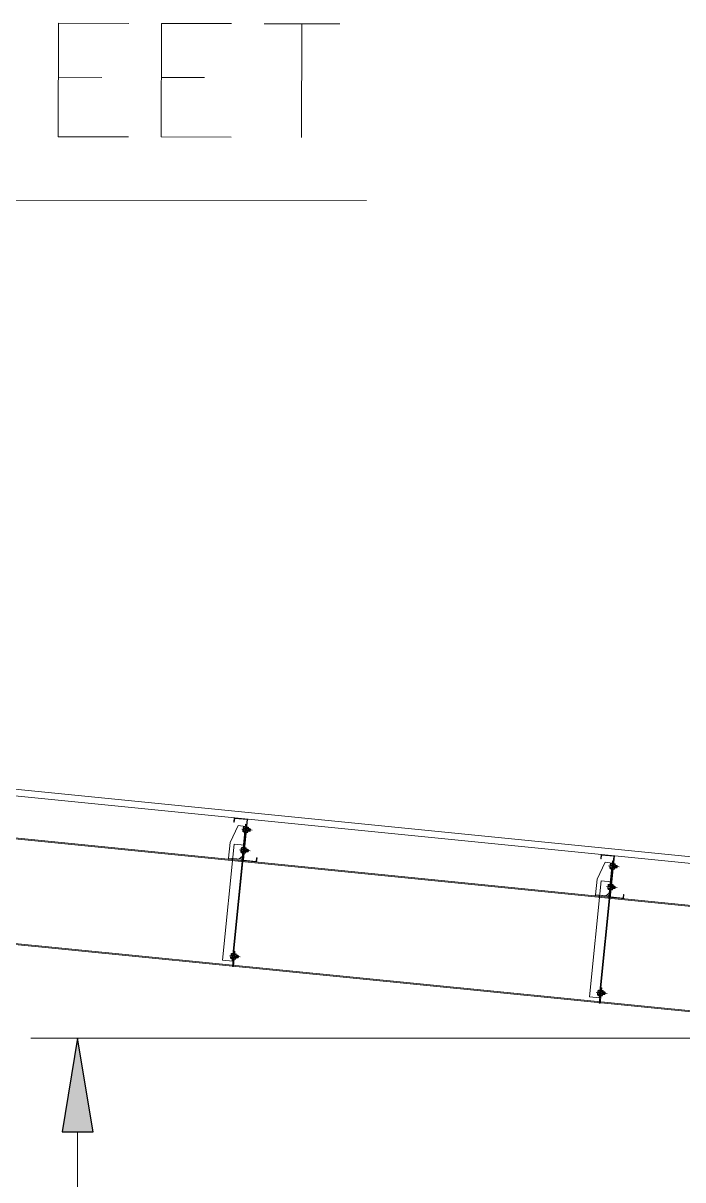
# Model space of a CAD drawing. Header units: millimetres. Extents: x 656141 to 1304589, y -54663 to 110742.
# Drawn here: x 1169839.9 to 1169844.84, y -13892.92 to -13884.24 of the extents above; entities that cross this region are included whole.
import ezdxf

# ---------------------------------------------------------------- set-up
doc = ezdxf.new("R2010")
doc.units = ezdxf.units.MM
doc.header["$LTSCALE"] = 0.35
doc.header["$MEASUREMENT"] = 0
doc.linetypes.add('CONTIN', pattern=[0, 0, 0])
doc.layers.get('0').update_dxf_attribs({"linetype": 'CONTIN'})

msp = doc.modelspace()

# ---------------------------------------------------------------- hatches: boundary and pattern name
msp.add_hatch(color=3).paths.add_polyline_path([(1169840.1893, -13892.5542), (1169840.4228, -13892.5542), (1169840.3061, -13891.8538)])

# ---------------------------------------------------------------- linework, layer by layer
at = {"color": 2, "linetype": 'Continuous', "lineweight": 15}
for p, q in [((1169841.7044, -13884.2456), (1169842.2721, -13884.2473)), ((1169841.9883, -13884.2464), (1169841.9857, -13885.098)), ((1169840.1623, -13884.6465), (1169840.4867, -13884.6475)), ((1169840.9328, -13884.6488), (1169841.2571, -13884.6498)), ((1169840.161, -13885.0926), (1169840.6881, -13885.0941)), ((1169840.9314, -13885.0949), (1169841.4586, -13885.0964))]:
    msp.add_line(p, q, dxfattribs=at)
at = {"color": 3, "linetype": 'Continuous', "lineweight": 5}
for p, q in [((1169834.2773, -13885.5697), (1169842.4726, -13885.5699)), ((1169846.3707, -13891.854), (1169839.9558, -13891.8538)), ((1169840.3057, -13902.2132), (1169840.3061, -13892.5542))]:
    msp.add_line(p, q, dxfattribs=at)
at = {"color": 5, "linetype": 'Continuous', "lineweight": 5}
for p, q in [((1169808.2556, -13886.8288), (1169848.0503, -13890.8082)), ((1169808.2946, -13886.8828), (1169848.0453, -13890.8578))]:
    msp.add_line(p, q, dxfattribs=at)
at = {"color": 1, "linetype": 'Continuous', "lineweight": 5}
for p, q in [((1169809.4277, -13888.1097), (1169846.896, -13891.8462)), ((1169835.603, -13889.9344), (1169846.5569, -13891.0298))]:
    msp.add_line(p, q, dxfattribs=at)
at = {"color": 7, "linetype": 'Continuous', "lineweight": 5}
for p, q in [((1169809.4277, -13888.1175), (1169846.896, -13891.854)), ((1169835.6081, -13889.9271), (1169846.5539, -13891.0217)), ((1169841.5484, -13890.529), (1169841.5802, -13890.2113)), ((1169844.2995, -13890.8041), (1169844.3313, -13890.4864))]:
    msp.add_line(p, q, dxfattribs=at)
at = {"color": 7, "linetype": 'Continuous', "lineweight": 25}
for p, q in [((1169841.5478, -13890.3004), (1169841.5506, -13890.2725)), ((1169841.5506, -13890.2773), (1169841.5526, -13890.268)), ((1169841.5526, -13890.2691), (1169841.5635, -13890.268)), ((1169841.5743, -13890.2713), (1169841.5851, -13890.2702)), ((1169841.5834, -13890.304), (1169841.5862, -13890.2761)), ((1169841.5842, -13890.2806), (1169841.5862, -13890.2713)), ((1169841.5478, -13890.3052), (1169841.5498, -13890.2959)), ((1169841.5489, -13890.3063), (1169841.5598, -13890.3052)), ((1169841.5492, -13890.2959), (1169841.5517, -13890.2773)), ((1169841.5498, -13890.2992), (1169841.5823, -13890.2959)), ((1169841.5517, -13890.2806), (1169841.5842, -13890.2773)), ((1169841.5706, -13890.3085), (1169841.5814, -13890.3074)), ((1169841.5814, -13890.3085), (1169841.5834, -13890.2992)), ((1169841.5823, -13890.2992), (1169841.5848, -13890.2806)), ((1169841.5839, -13890.2994), (1169841.5848, -13890.2993)), ((1169841.5841, -13890.2994), (1169841.5848, -13890.2969)), ((1169841.5846, -13890.298), (1169841.586, -13890.2924)), ((1169841.5848, -13890.2994), (1169841.586, -13890.298)), ((1169841.585, -13890.2997), (1169841.5881, -13890.2879)), ((1169841.5855, -13890.2983), (1169841.5893, -13890.2835)), ((1169841.5857, -13890.2824), (1169841.5868, -13890.2814)), ((1169841.586, -13890.2997), (1169841.5881, -13890.298)), ((1169841.5868, -13890.2824), (1169841.588, -13890.281)), ((1169841.5868, -13890.3001), (1169841.5914, -13890.2824)), ((1169841.588, -13890.2986), (1169841.5926, -13890.281)), ((1169841.588, -13890.2827), (1169841.5901, -13890.281)), ((1169841.5881, -13890.2997), (1169841.5893, -13890.2983)), ((1169841.5893, -13890.3001), (1169841.5914, -13890.2983)), ((1169841.5901, -13890.2827), (1169841.5913, -13890.2813)), ((1169841.5901, -13890.3004), (1169841.5947, -13890.2827)), ((1169841.5913, -13890.299), (1169841.5959, -13890.2813)), ((1169841.5913, -13890.283), (1169841.5934, -13890.2813)), ((1169841.5914, -13890.3001), (1169841.5926, -13890.2986)), ((1169841.5926, -13890.3004), (1169841.5947, -13890.2986)), ((1169841.5934, -13890.283), (1169841.5947, -13890.2816)), ((1169841.5934, -13890.3007), (1169841.598, -13890.283)), ((1169841.5947, -13890.2993), (1169841.5992, -13890.2816)), ((1169841.5947, -13890.2834), (1169841.5967, -13890.2816)), ((1169841.5947, -13890.3004), (1169841.5959, -13890.299)), ((1169841.5959, -13890.3007), (1169841.598, -13890.299)), ((1169841.5967, -13890.2834), (1169841.598, -13890.2819)), ((1169841.5967, -13890.2941), (1169841.5995, -13890.2834)), ((1169841.598, -13890.2889), (1169841.5998, -13890.2819)), ((1169841.598, -13890.2837), (1169841.6, -13890.2819)), ((1169841.598, -13890.3007), (1169841.5992, -13890.2993)), ((1169841.5992, -13890.2993), (1169841.6, -13890.2837)), ((1169841.5992, -13890.2993), (1169841.6016, -13890.2917)), ((1169841.6, -13890.2917), (1169841.6016, -13890.2837)), ((1169841.5323, -13890.4554), (1169841.5351, -13890.4275)), ((1169841.5337, -13890.4509), (1169841.5362, -13890.4323)), ((1169841.5351, -13890.4323), (1169841.5371, -13890.423)), ((1169841.5362, -13890.4355), (1169841.5687, -13890.4323)), ((1169841.5371, -13890.424), (1169841.548, -13890.423)), ((1169841.5588, -13890.4262), (1169841.5696, -13890.4251)), ((1169841.5669, -13890.4541), (1169841.5693, -13890.4355)), ((1169841.5679, -13890.4589), (1169841.5707, -13890.431)), ((1169841.5687, -13890.4355), (1169841.5707, -13890.4262)), ((1169841.5691, -13890.4529), (1169841.5705, -13890.4474)), ((1169841.5695, -13890.4547), (1169841.5726, -13890.4429)), ((1169841.57, -13890.4533), (1169841.5738, -13890.4384)), ((1169841.5702, -13890.4373), (1169841.5713, -13890.4364)), ((1169841.5713, -13890.4373), (1169841.5725, -13890.4359)), ((1169841.5713, -13890.455), (1169841.5759, -13890.4373)), ((1169841.5725, -13890.4536), (1169841.5772, -13890.4359)), ((1169841.5725, -13890.4377), (1169841.5746, -13890.4359)), ((1169841.5746, -13890.4377), (1169841.5758, -13890.4362)), ((1169841.5746, -13890.4553), (1169841.5792, -13890.4377)), ((1169841.5758, -13890.4539), (1169841.5804, -13890.4362)), ((1169841.5758, -13890.438), (1169841.5779, -13890.4362)), ((1169841.5779, -13890.438), (1169841.5792, -13890.4366)), ((1169841.5779, -13890.4557), (1169841.5825, -13890.438)), ((1169841.5792, -13890.4542), (1169841.5837, -13890.4366)), ((1169841.5792, -13890.4383), (1169841.5812, -13890.4366)), ((1169841.5812, -13890.4383), (1169841.5824, -13890.4369)), ((1169841.5812, -13890.4491), (1169841.584, -13890.4383)), ((1169841.5824, -13890.4439), (1169841.5843, -13890.4369)), ((1169841.5824, -13890.4386), (1169841.5845, -13890.4369)), ((1169841.5837, -13890.4542), (1169841.5845, -13890.4386)), ((1169841.5837, -13890.4542), (1169841.5862, -13890.4467)), ((1169841.5845, -13890.4467), (1169841.5862, -13890.4386)), ((1169841.5323, -13890.4602), (1169841.5343, -13890.4509)), ((1169841.5334, -13890.4612), (1169841.5443, -13890.4602)), ((1169841.5343, -13890.4541), (1169841.5669, -13890.4509)), ((1169841.5551, -13890.4634), (1169841.5659, -13890.4623)), ((1169841.5659, -13890.4634), (1169841.5679, -13890.4541)), ((1169841.5684, -13890.4543), (1169841.5693, -13890.4543)), ((1169841.5686, -13890.4543), (1169841.5693, -13890.4518)), ((1169841.5693, -13890.4543), (1169841.5705, -13890.4529)), ((1169841.5705, -13890.4547), (1169841.5726, -13890.4529)), ((1169841.5726, -13890.4547), (1169841.5738, -13890.4533)), ((1169841.5738, -13890.455), (1169841.5759, -13890.4533)), ((1169841.5759, -13890.455), (1169841.5772, -13890.4536)), ((1169841.5772, -13890.4553), (1169841.5792, -13890.4536)), ((1169841.5792, -13890.4553), (1169841.5804, -13890.4539)), ((1169841.5804, -13890.4557), (1169841.5825, -13890.4539)), ((1169841.5825, -13890.4557), (1169841.5837, -13890.4542)), ((1169844.2989, -13890.5755), (1169844.3017, -13890.5476)), ((1169844.2989, -13890.5803), (1169844.301, -13890.571)), ((1169844.3, -13890.5814), (1169844.3109, -13890.5803)), ((1169844.3003, -13890.571), (1169844.3028, -13890.5524)), ((1169844.301, -13890.5743), (1169844.3334, -13890.571)), ((1169844.3017, -13890.5524), (1169844.3037, -13890.5431)), ((1169844.3028, -13890.5557), (1169844.3353, -13890.5524)), ((1169844.3037, -13890.5442), (1169844.3146, -13890.5431)), ((1169844.3217, -13890.5836), (1169844.3325, -13890.5825)), ((1169844.3254, -13890.5464), (1169844.3362, -13890.5453)), ((1169844.3325, -13890.5836), (1169844.3345, -13890.5743)), ((1169844.3334, -13890.5743), (1169844.3359, -13890.5557)), ((1169844.3345, -13890.5791), (1169844.3373, -13890.5512)), ((1169844.335, -13890.5745), (1169844.3359, -13890.5744)), ((1169844.3352, -13890.5745), (1169844.3359, -13890.572)), ((1169844.3353, -13890.5557), (1169844.3373, -13890.5464)), ((1169844.3357, -13890.5731), (1169844.3371, -13890.5675)), ((1169844.3359, -13890.5745), (1169844.3371, -13890.5731)), ((1169844.3361, -13890.5749), (1169844.3392, -13890.563)), ((1169844.3366, -13890.5734), (1169844.3404, -13890.5586)), ((1169844.3368, -13890.5575), (1169844.3379, -13890.5565)), ((1169844.3371, -13890.5749), (1169844.3392, -13890.5731)), ((1169844.3379, -13890.5575), (1169844.3391, -13890.5561)), ((1169844.3379, -13890.5752), (1169844.3425, -13890.5575)), ((1169844.3391, -13890.5737), (1169844.3437, -13890.5561)), ((1169844.3391, -13890.5578), (1169844.3412, -13890.5561)), ((1169844.3392, -13890.5749), (1169844.3404, -13890.5734)), ((1169844.3404, -13890.5752), (1169844.3425, -13890.5734)), ((1169844.3412, -13890.5578), (1169844.3424, -13890.5564)), ((1169844.3412, -13890.5755), (1169844.3458, -13890.5578)), ((1169844.3424, -13890.5741), (1169844.347, -13890.5564)), ((1169844.3424, -13890.5582), (1169844.3445, -13890.5564)), ((1169844.3425, -13890.5752), (1169844.3437, -13890.5737)), ((1169844.3437, -13890.5755), (1169844.3458, -13890.5737)), ((1169844.3445, -13890.5582), (1169844.3458, -13890.5567)), ((1169844.3445, -13890.5758), (1169844.3491, -13890.5582)), ((1169844.3458, -13890.5744), (1169844.3503, -13890.5567)), ((1169844.3458, -13890.5585), (1169844.3478, -13890.5567)), ((1169844.3458, -13890.5755), (1169844.347, -13890.5741)), ((1169844.347, -13890.5758), (1169844.3491, -13890.5741)), ((1169844.3478, -13890.5585), (1169844.3491, -13890.557)), ((1169844.3478, -13890.5692), (1169844.3506, -13890.5585)), ((1169844.3491, -13890.564), (1169844.3509, -13890.557)), ((1169844.3491, -13890.5588), (1169844.3511, -13890.557)), ((1169844.3491, -13890.5758), (1169844.3503, -13890.5744)), ((1169844.3503, -13890.5744), (1169844.3511, -13890.5588)), ((1169844.3503, -13890.5744), (1169844.3527, -13890.5668)), ((1169844.3511, -13890.5668), (1169844.3527, -13890.5588)), ((1169844.2834, -13890.7305), (1169844.2862, -13890.7026)), ((1169844.2848, -13890.726), (1169844.2873, -13890.7074)), ((1169844.2862, -13890.7074), (1169844.2882, -13890.6981)), ((1169844.2873, -13890.7106), (1169844.3198, -13890.7074)), ((1169844.2882, -13890.6992), (1169844.2991, -13890.6981)), ((1169844.3099, -13890.7013), (1169844.3207, -13890.7002)), ((1169844.319, -13890.734), (1169844.3218, -13890.7061)), ((1169844.3198, -13890.7106), (1169844.3218, -13890.7013)), ((1169844.2834, -13890.7353), (1169844.2855, -13890.726)), ((1169844.2845, -13890.7364), (1169844.2954, -13890.7353)), ((1169844.2855, -13890.7292), (1169844.318, -13890.726)), ((1169844.3062, -13890.7385), (1169844.317, -13890.7375)), ((1169844.317, -13890.7385), (1169844.319, -13890.7292)), ((1169844.318, -13890.7292), (1169844.3204, -13890.7106)), ((1169844.3195, -13890.7295), (1169844.3204, -13890.7294)), ((1169844.3197, -13890.7295), (1169844.3204, -13890.7269)), ((1169844.3202, -13890.728), (1169844.3216, -13890.7225)), ((1169844.3204, -13890.7295), (1169844.3216, -13890.728)), ((1169844.3206, -13890.7298), (1169844.3237, -13890.718)), ((1169844.3211, -13890.7283), (1169844.3249, -13890.7135)), ((1169844.3213, -13890.7124), (1169844.3224, -13890.7115)), ((1169844.3216, -13890.7298), (1169844.3237, -13890.728)), ((1169844.3224, -13890.7124), (1169844.3236, -13890.711)), ((1169844.3224, -13890.7301), (1169844.327, -13890.7124)), ((1169844.3236, -13890.7287), (1169844.3283, -13890.711)), ((1169844.3236, -13890.7128), (1169844.3257, -13890.711)), ((1169844.3237, -13890.7298), (1169844.3249, -13890.7283)), ((1169844.3249, -13890.7301), (1169844.327, -13890.7283)), ((1169844.3257, -13890.7128), (1169844.3269, -13890.7113)), ((1169844.3257, -13890.7305), (1169844.3303, -13890.7128)), ((1169844.3269, -13890.729), (1169844.3315, -13890.7113)), ((1169844.3269, -13890.7131), (1169844.329, -13890.7113)), ((1169844.327, -13890.7301), (1169844.3283, -13890.7287)), ((1169844.3283, -13890.7305), (1169844.3303, -13890.7287)), ((1169844.329, -13890.7131), (1169844.3303, -13890.7117)), ((1169844.329, -13890.7308), (1169844.3336, -13890.7131)), ((1169844.3303, -13890.7293), (1169844.3348, -13890.7117)), ((1169844.3303, -13890.7134), (1169844.3323, -13890.7117)), ((1169844.3303, -13890.7305), (1169844.3315, -13890.729)), ((1169844.3315, -13890.7308), (1169844.3336, -13890.729)), ((1169844.3323, -13890.7134), (1169844.3335, -13890.712)), ((1169844.3323, -13890.7242), (1169844.3351, -13890.7134)), ((1169844.3335, -13890.719), (1169844.3354, -13890.712)), ((1169844.3335, -13890.7138), (1169844.3356, -13890.712)), ((1169844.3336, -13890.7308), (1169844.3348, -13890.7293)), ((1169844.3348, -13890.7293), (1169844.3356, -13890.7138)), ((1169844.3348, -13890.7293), (1169844.3373, -13890.7218)), ((1169844.3356, -13890.7218), (1169844.3373, -13890.7138)), ((1169841.456, -13891.2497), (1169841.4588, -13891.2218)), ((1169841.4574, -13891.2452), (1169841.4599, -13891.2266)), ((1169841.4588, -13891.2266), (1169841.4608, -13891.2173)), ((1169841.4599, -13891.23), (1169841.494, -13891.2266)), ((1169841.4608, -13891.2184), (1169841.4717, -13891.2173)), ((1169841.484, -13891.2207), (1169841.4949, -13891.2196)), ((1169841.4921, -13891.2486), (1169841.4946, -13891.23)), ((1169841.4932, -13891.2534), (1169841.496, -13891.2255)), ((1169841.494, -13891.23), (1169841.496, -13891.2207)), ((1169841.4966, -13891.2318), (1169841.4978, -13891.2304)), ((1169841.4978, -13891.2481), (1169841.5024, -13891.2304)), ((1169841.4978, -13891.2322), (1169841.4999, -13891.2304)), ((1169841.456, -13891.2545), (1169841.4581, -13891.2452)), ((1169841.4571, -13891.2556), (1169841.468, -13891.2545)), ((1169841.4581, -13891.2486), (1169841.4921, -13891.2452)), ((1169841.4803, -13891.2579), (1169841.4912, -13891.2568)), ((1169841.4912, -13891.2579), (1169841.4932, -13891.2486)), ((1169841.4937, -13891.2488), (1169841.4946, -13891.2488)), ((1169841.4939, -13891.2488), (1169841.4946, -13891.2463)), ((1169841.4944, -13891.2474), (1169841.4958, -13891.2419)), ((1169841.4946, -13891.2488), (1169841.4958, -13891.2474)), ((1169841.4948, -13891.2492), (1169841.4979, -13891.2374)), ((1169841.4953, -13891.2477), (1169841.4991, -13891.2329)), ((1169841.4954, -13891.2318), (1169841.4966, -13891.2309)), ((1169841.4958, -13891.2492), (1169841.4979, -13891.2474)), ((1169841.4966, -13891.2495), (1169841.5012, -13891.2318)), ((1169841.4979, -13891.2492), (1169841.4991, -13891.2477)), ((1169841.4991, -13891.2495), (1169841.5012, -13891.2477)), ((1169841.4999, -13891.2322), (1169841.5011, -13891.2307)), ((1169841.4999, -13891.2498), (1169841.5045, -13891.2322)), ((1169841.5011, -13891.2484), (1169841.5057, -13891.2307)), ((1169841.5011, -13891.2325), (1169841.5032, -13891.2307)), ((1169841.5012, -13891.2495), (1169841.5024, -13891.2481)), ((1169841.5024, -13891.2498), (1169841.5045, -13891.2481)), ((1169841.5032, -13891.2325), (1169841.5044, -13891.2311)), ((1169841.5032, -13891.2502), (1169841.5078, -13891.2325)), ((1169841.5044, -13891.2487), (1169841.509, -13891.2311)), ((1169841.5044, -13891.2328), (1169841.5065, -13891.2311)), ((1169841.5045, -13891.2498), (1169841.5057, -13891.2484)), ((1169841.5057, -13891.2502), (1169841.5078, -13891.2484)), ((1169841.5065, -13891.2328), (1169841.5077, -13891.2314)), ((1169841.5065, -13891.2435), (1169841.5093, -13891.2328)), ((1169841.5077, -13891.2384), (1169841.5096, -13891.2314)), ((1169841.5077, -13891.2332), (1169841.5098, -13891.2314)), ((1169841.5078, -13891.2502), (1169841.509, -13891.2487)), ((1169841.509, -13891.2487), (1169841.5098, -13891.2332)), ((1169841.509, -13891.2487), (1169841.5114, -13891.2411)), ((1169841.5098, -13891.2411), (1169841.5114, -13891.2332)), ((1169844.2071, -13891.5248), (1169844.2099, -13891.4969)), ((1169844.2071, -13891.5296), (1169844.2092, -13891.5203)), ((1169844.2082, -13891.5307), (1169844.2191, -13891.5296)), ((1169844.2085, -13891.5203), (1169844.211, -13891.5017)), ((1169844.2092, -13891.5237), (1169844.2432, -13891.5203)), ((1169844.2099, -13891.5017), (1169844.2119, -13891.4924)), ((1169844.211, -13891.5051), (1169844.2451, -13891.5017)), ((1169844.2119, -13891.4935), (1169844.2228, -13891.4924)), ((1169844.2314, -13891.533), (1169844.2423, -13891.5319)), ((1169844.2352, -13891.4958), (1169844.246, -13891.4947)), ((1169844.2423, -13891.533), (1169844.2443, -13891.5237)), ((1169844.2432, -13891.5237), (1169844.2457, -13891.5051)), ((1169844.2443, -13891.5285), (1169844.2471, -13891.5006)), ((1169844.2448, -13891.524), (1169844.2457, -13891.5239)), ((1169844.245, -13891.524), (1169844.2457, -13891.5214)), ((1169844.2451, -13891.5051), (1169844.2471, -13891.4958)), ((1169844.2455, -13891.5225), (1169844.2469, -13891.5169)), ((1169844.2457, -13891.524), (1169844.2469, -13891.5225)), ((1169844.2459, -13891.5243), (1169844.249, -13891.5125)), ((1169844.2464, -13891.5228), (1169844.2502, -13891.508)), ((1169844.2466, -13891.5069), (1169844.2477, -13891.506)), ((1169844.2469, -13891.5243), (1169844.249, -13891.5225)), ((1169844.2477, -13891.5069), (1169844.2489, -13891.5055)), ((1169844.2477, -13891.5246), (1169844.2523, -13891.5069)), ((1169844.2489, -13891.5232), (1169844.2535, -13891.5055)), ((1169844.2489, -13891.5073), (1169844.251, -13891.5055)), ((1169844.249, -13891.5243), (1169844.2502, -13891.5228)), ((1169844.2502, -13891.5246), (1169844.2523, -13891.5228)), ((1169844.251, -13891.5073), (1169844.2522, -13891.5058)), ((1169844.251, -13891.525), (1169844.2556, -13891.5073)), ((1169844.2522, -13891.5235), (1169844.2568, -13891.5058)), ((1169844.2522, -13891.5076), (1169844.2543, -13891.5058)), ((1169844.2523, -13891.5246), (1169844.2535, -13891.5232)), ((1169844.2535, -13891.525), (1169844.2556, -13891.5232)), ((1169844.2543, -13891.5076), (1169844.2555, -13891.5062)), ((1169844.2543, -13891.5253), (1169844.2589, -13891.5076)), ((1169844.2555, -13891.5238), (1169844.2601, -13891.5062)), ((1169844.2555, -13891.508), (1169844.2576, -13891.5062)), ((1169844.2556, -13891.525), (1169844.2568, -13891.5235)), ((1169844.2568, -13891.5253), (1169844.2589, -13891.5235)), ((1169844.2576, -13891.508), (1169844.2588, -13891.5065)), ((1169844.2576, -13891.5186), (1169844.2604, -13891.508)), ((1169844.2588, -13891.5135), (1169844.2607, -13891.5065)), ((1169844.2588, -13891.5083), (1169844.2609, -13891.5065)), ((1169844.2589, -13891.5253), (1169844.2601, -13891.5238)), ((1169844.2601, -13891.5238), (1169844.2609, -13891.5083)), ((1169844.2601, -13891.5238), (1169844.2625, -13891.5162)), ((1169844.2609, -13891.5162), (1169844.2625, -13891.5083))]:
    msp.add_line(p, q, dxfattribs=at)
at = {"color": 254, "linetype": 'Continuous', "lineweight": 9, "true_color": 0xdcdcdc}
for p, q in [((1169841.616, -13890.2931), (1169841.5363, -13890.2852)), ((1169841.6005, -13890.4481), (1169841.5208, -13890.4401)), ((1169844.3671, -13890.5683), (1169844.2874, -13890.5603)), ((1169844.3516, -13890.7232), (1169844.2719, -13890.7152)), ((1169841.5258, -13891.2426), (1169841.4445, -13891.2344)), ((1169844.2769, -13891.5177), (1169844.1956, -13891.5096))]:
    msp.add_line(p, q, dxfattribs=at)
at = {"color": 11, "linetype": 'Continuous', "lineweight": 15}
for p, q in [((1169841.4803, -13890.397), (1169841.3931, -13891.2685)), ((1169841.5531, -13890.4042), (1169841.466, -13891.2757)), ((1169841.5577, -13890.4047), (1169841.4706, -13891.2762)), ((1169841.5577, -13890.4047), (1169841.4803, -13890.397)), ((1169844.2314, -13890.672), (1169844.1442, -13891.5436)), ((1169844.3042, -13890.6793), (1169844.2171, -13891.5508)), ((1169844.3089, -13890.6798), (1169844.2217, -13891.5513)), ((1169844.3089, -13890.6798), (1169844.2314, -13890.672)), ((1169841.4706, -13891.2762), (1169841.3931, -13891.2685)), ((1169844.2217, -13891.5513), (1169844.1442, -13891.5436))]:
    msp.add_line(p, q, dxfattribs=at)
at = {"color": 2, "linetype": 'Continuous', "lineweight": 15}
for points in [[(1169840.161, -13885.0926), (1169840.1635, -13884.2411), (1169840.6907, -13884.2426)], [(1169840.9314, -13885.0949), (1169840.9339, -13884.2433), (1169841.4611, -13884.2449)]]:
    msp.add_lwpolyline(points, dxfattribs=at)
for points in [[(1169841.5732, -13890.2497), (1169841.5477, -13890.5054), (1169841.5421, -13890.5159), (1169841.5306, -13890.5194), (1169841.4377, -13890.51), (1169841.4384, -13890.5023), (1169841.5314, -13890.5116), (1169841.5371, -13890.5099), (1169841.5399, -13890.5046), (1169841.5655, -13890.249)], [(1169841.45, -13890.3861), (1169841.5097, -13890.259), (1169841.5639, -13890.2644), (1169841.5415, -13890.4891), (1169841.5159, -13890.51), (1169841.4384, -13890.5023)], [(1169844.3243, -13890.5248), (1169844.2988, -13890.7805), (1169844.2932, -13890.791), (1169844.2817, -13890.7945), (1169844.1888, -13890.7851), (1169844.1895, -13890.7774), (1169844.2825, -13890.7867), (1169844.2882, -13890.785), (1169844.291, -13890.7798), (1169844.3166, -13890.5241)], [(1169844.2012, -13890.6612), (1169844.2608, -13890.5341), (1169844.315, -13890.5396), (1169844.2926, -13890.7642), (1169844.267, -13890.7851), (1169844.1895, -13890.7774)]]:
    msp.add_lwpolyline(points, close=True, dxfattribs=at)
at = {"color": 1, "linetype": 'Continuous', "lineweight": 15}
for points in [[(1169841.4811, -13890.2327), (1169841.4838, -13890.2048), (1169841.5768, -13890.2141), (1169841.5461, -13890.5209), (1169841.6484, -13890.5311), (1169841.6515, -13890.5001), (1169841.6484, -13890.4998), (1169841.6456, -13890.5277), (1169841.5495, -13890.5181), (1169841.5802, -13890.2113), (1169841.4811, -13890.2014), (1169841.478, -13890.2324)], [(1169844.2322, -13890.5078), (1169844.2349, -13890.4799), (1169844.3279, -13890.4892), (1169844.2972, -13890.796), (1169844.3995, -13890.8062), (1169844.4026, -13890.7752), (1169844.3995, -13890.7749), (1169844.3967, -13890.8028), (1169844.3006, -13890.7932), (1169844.3313, -13890.4864), (1169844.2322, -13890.4765), (1169844.2291, -13890.5075)]]:
    msp.add_lwpolyline(points, close=True, dxfattribs=at)
at = {"color": 7, "linetype": 'Continuous', "lineweight": 5}
for points in [[(1169841.4861, -13891.1995), (1169841.4745, -13891.3157), (1169841.4667, -13891.3149), (1169841.4783, -13891.1987)], [(1169844.2372, -13891.4746), (1169844.2256, -13891.5908), (1169844.2178, -13891.59), (1169844.2294, -13891.4738)]]:
    msp.add_lwpolyline(points, close=True, dxfattribs=at)
at = {"color": 3, "linetype": 'Continuous', "lineweight": -2}
msp.add_lwpolyline([(1169840.1893, -13892.5542), (1169840.4228, -13892.5542), (1169840.3061, -13891.8538)], close=True, dxfattribs=at)

doc.saveas('drawing.dxf')
